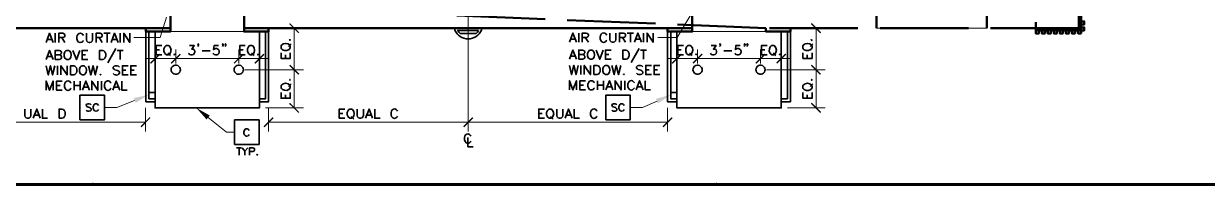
# Model space of a CAD drawing. Header units: inches. Extents: x 5 to 516, y -193 to 129.
# Drawn here: x 380.1 to 444.4, y 28 to 36.8 of the extents above; entities that cross this region are included whole.
import ezdxf

# ---------------------------------------------------------------- set-up
doc = ezdxf.new("R2010")
doc.units = ezdxf.units.IN
doc.header["$MEASUREMENT"] = 0
doc.linetypes.add('PDF_IMPORT', pattern=[1, 0.8, -0.2])
doc.layers.add('PDF9_Geometry', color=7, linetype='Continuous')
doc.layers.add('PDF9_Solid Fills', color=7, linetype='Continuous')

msp = doc.modelspace()

# ---------------------------------------------------------------- hatches: boundary and pattern name
at = {"layer": 'PDF9_Solid Fills', "transparency": 33554559}
for points in [[(388.1295146, 34.6094486), (388.6317347, 35.107224), (388.5784013, 35.1605573), (388.0761813, 34.6627819)], [(391.4939578, 34.6627796), (391.5472911, 34.6094463), (391.99618, 35.1605573)], [(391.9961778, 35.1605595), (391.547289, 34.6094484), (392.0450667, 35.1072262)], [(392.6717417, 34.6094486), (393.1739617, 35.107224), (393.1206284, 35.1605573), (392.6184083, 34.6627819)], [(416.4628464, 34.6094486), (416.9650664, 35.107224), (416.9117331, 35.1605573), (416.4095131, 34.6627819)], [(419.8272896, 34.6627796), (419.8806229, 34.6094463), (420.3295118, 35.1605573)], [(420.3295096, 35.1605595), (419.8806207, 34.6094484), (420.3828429, 35.1072262)], [(421.0050734, 34.6094486), (421.5072935, 35.107224), (421.4539601, 35.1605573), (420.9517401, 34.6627819)], [(394.5072928, 34.5027839), (395.0095193, 34.0050015), (395.0628483, 34.0583395), (394.5606261, 34.5561173)], [(423.3428466, 34.0050015), (423.3961822, 34.0583372), (423.3961801, 34.0583395), (422.8939579, 34.5561173), (422.8406222, 34.5027816), (422.8406244, 34.5027792)], [(394.5606261, 32.4850046), (394.5072928, 32.4316713), (394.5072949, 32.431669), (395.0095171, 31.9338912), (395.0628505, 31.9827801), (395.0628483, 31.9827824)], [(422.8939579, 32.4850046), (422.8406246, 32.4316713), (422.8406267, 32.431669), (423.3428489, 31.9338912), (423.3961822, 31.9827801), (423.3961801, 31.9827824)], [(393.1739617, 31.1516714), (393.6717373, 31.6538912), (393.6184039, 31.7072246), (393.1206284, 31.2050047)], [(403.9517389, 31.2050025), (404.0050722, 31.1516692), (404.0050744, 31.1516714), (404.5072944, 31.6538912), (404.4539589, 31.7072269), (404.4539406, 31.7072043)], [(383.8628457, 28.049449), (383.8006234, 28.049449), (383.8050679, 28.0761156), (383.8228457, 28.0983379), (383.8495123, 28.1116712), (383.876179, 28.1116712), (383.9028457, 28.0983379), (383.9206234, 28.0761156), (383.9250679, 28.049449)], [(383.8628457, 28.049449), (383.8095123, 28.049449), (383.8095123, 28.0627823), (383.8139568, 28.0761156), (383.8317346, 28.0938934), (383.8450679, 28.0983379), (383.8628457, 28.1027823)], [(383.8628457, 28.1027801), (383.8628457, 27.9961135), (485.4628383, 27.9961135), (485.4628383, 28.1027801)], [(417.7295159, 28.049449), (417.6672937, 28.049449), (417.6717381, 28.0761156), (417.6895159, 28.0983379), (417.7161826, 28.1116712), (417.7428492, 28.1116712), (417.7695159, 28.0983379), (417.7872937, 28.0761156), (417.7917381, 28.049449)]]:
    msp.add_hatch(color=256, dxfattribs=at).paths.add_polyline_path(points)

# ---------------------------------------------------------------- linework, layer by layer
at = {"layer": 'PDF9_Geometry', "linetype": 'PDF_IMPORT', "lineweight": 50, "ltscale": 6}
msp.add_lwpolyline([(437.396177, 38.8761131), (437.396177, 36.5427798), (420.3961779, 36.5427798), (392.0228477, 37.7072268), (406.1117356, 37.7072268)], dxfattribs=at)
at = {"layer": 'PDF9_Geometry', "lineweight": 50}
for points in [[(437.5206209, 38.8761136), (437.5206209, 36.418336), (437.3961764, 36.418336), (437.3961764, 38.8761136)], [(437.5206209, 36.9116696), (437.5206209, 36.7427807), (437.6895097, 36.7427807), (437.6895097, 36.9116696)], [(437.396177, 36.5427798), (437.396177, 36.4183354), (435.0628438, 36.4183354), (435.0628438, 36.5427798)], [(435.2317348, 36.2494494), (435.2317348, 36.4183383), (435.0628459, 36.4183383), (435.0628459, 36.2494494)], [(435.5561796, 36.2494494), (435.5561796, 36.4183383), (435.3917352, 36.4183383), (435.3917352, 36.2494494)], [(435.8850686, 36.2494494), (435.8850686, 36.4183383), (435.7161798, 36.4183383), (435.7161798, 36.2494494)], [(436.2139577, 36.2494494), (436.2139577, 36.4183383), (436.0450688, 36.4183383), (436.0450688, 36.2494494)], [(436.5384025, 36.2494494), (436.5384025, 36.4183383), (436.373958, 36.4183383), (436.373958, 36.2494494)], [(436.8672915, 36.2494494), (436.8672915, 36.4183383), (436.6984027, 36.4183383), (436.6984027, 36.2494494)], [(437.1961761, 36.2494494), (437.1961761, 36.4183383), (437.0272872, 36.4183383), (437.0272872, 36.2494494)], [(437.5206209, 36.2494494), (437.5206209, 36.4183383), (437.3561764, 36.4183383), (437.3561764, 36.2494494)], [(437.5206209, 36.5827804), (437.5206209, 36.418336), (437.6895097, 36.418336), (437.6895097, 36.5827804)]]:
    msp.add_lwpolyline(points, close=True, dxfattribs=at)
at = {"layer": 'PDF9_Geometry', "lineweight": 15}
for points in [[(404.2272922, 37.529447), (404.2272922, 31.053892)], [(416.3872941, 37.3916703), (415.5784053, 36.0316703), (414.5339609, 36.0316703)], [(387.8539569, 37.1427825), (387.5028458, 36.0316715), (386.0672903, 36.0316715)], [(392.0628506, 36.3561163), (388.0628509, 36.3561163)], [(393.7295172, 36.5427798), (395.2850727, 36.5427798)], [(394.7828483, 36.5427798), (394.7828483, 34.2805577), (394.7828483, 32.2094468)], [(420.3961824, 36.3561163), (416.3961826, 36.3561163)], [(422.062849, 36.5427798), (423.6184045, 36.5427798)], [(423.1206244, 36.5427798), (423.1206244, 34.2805577), (423.1206244, 32.2094468)], [(432.3961772, 36.5427798), (426.3961776, 36.5427798)], [(387.2272932, 34.7827792), (387.2272932, 35.3827792)], [(392.8939595, 34.6138927), (392.8939595, 35.3827815)], [(415.5650737, 34.7827792), (415.5650737, 35.3827792)], [(421.2317401, 34.6138927), (421.2317401, 35.3827815)], [(386.7295176, 34.8850018), (388.3561841, 34.8850018)], [(388.853959, 34.8850018), (388.3561813, 34.8850018), (391.7695146, 34.8850018)], [(391.7695112, 34.8850018), (391.2717334, 34.8850018)], [(393.3961839, 34.8850018), (391.7695174, 34.8850018)], [(415.0628494, 34.8850018), (416.6895159, 34.8850018)], [(417.1872908, 34.8850018), (416.6895131, 34.8850018), (420.1028464, 34.8850018)], [(420.1028429, 34.8850018), (419.6050652, 34.8850018)], [(421.7295157, 34.8850018), (420.1028492, 34.8850018)], [(386.1206309, 32.6138928), (385.1472976, 32.2316706), (384.4850754, 32.2316706)], [(386.7072918, 32.2094468), (386.7072918, 30.9294467)], [(393.2272928, 32.2094468), (395.2850706, 32.2094468)], [(393.3961839, 32.2094468), (393.3961839, 30.9294467)], [(414.485068, 32.582783), (413.6939569, 32.2316719), (413.0361793, 32.2316719)], [(415.0628494, 32.2094468), (415.0628494, 30.9294467)], [(421.5650734, 32.2094468), (423.6184066, 32.2094468)], [(390.1161819, 31.6850056), (391.107293, 30.8850056), (391.5428485, 30.8850056)], [(351.0406271, 31.431669), (362.9295153, 31.431669), (374.8184035, 31.431669), (386.7072918, 31.431669)], [(393.3961817, 31.431669), (404.2272922, 31.431669), (415.0628471, 31.431669)]]:
    msp.add_lwpolyline(points, dxfattribs=at)
at = {"layer": 'PDF9_Geometry', "lineweight": 50}
for points in [[(349.7295196, 37.2094465), (349.7295196, 36.5427798), (388.0628509, 36.5427798), (388.0628509, 37.2094465), (388.0628509, 37.165002)], [(416.3961826, 37.2094465), (416.3961826, 36.5427798), (392.0628506, 36.5427798), (392.0628506, 37.2094465)], [(426.3961776, 36.5427798), (426.3961776, 37.2094465)], [(432.3961772, 36.5427798), (432.3961772, 37.2094465)], [(435.0628438, 36.5427798), (435.0628438, 36.8761132)], [(388.0628509, 36.5427798), (388.0628509, 36.3561132), (386.7295176, 36.3561132), (386.7295176, 36.5427798)], [(392.0628506, 36.5427798), (392.0628506, 36.3561132), (393.3961839, 36.3561132), (393.3961839, 36.5427798)], [(416.3961826, 36.5427798), (416.3961826, 36.3561132), (415.0628494, 36.3561132), (415.0628494, 36.5427798)], [(420.3961824, 36.5427798), (420.3961824, 36.3561132), (421.7295157, 36.3561132), (421.7295157, 36.5427798)]]:
    msp.add_lwpolyline(points, dxfattribs=at)
at = {"layer": 'PDF9_Geometry', "lineweight": 35}
for points in [[(381.311739, 35.7650021), (381.5028501, 36.2627799), (381.6939612, 35.7650021)], [(381.8095146, 36.2627822), (381.8095146, 35.7650045)], [(382.0006225, 35.7650021), (382.0006225, 36.2627799), (382.2139558, 36.2627799), (382.2895113, 36.2405576), (382.3117336, 36.213891), (382.3339558, 36.1694465), (382.3339558, 36.1205576), (382.3117336, 36.0716688), (382.2895113, 36.0494465), (382.2139558, 36.0272243), (382.0006225, 36.0272243)], [(382.1695135, 36.0272272), (382.3339579, 35.765005)], [(383.0006224, 36.1427826), (382.9784002, 36.0716715), (382.9784002, 35.9561159)], [(383.3339557, 36.1427826), (383.3117335, 36.1916715), (383.2628446, 36.2405604)], [(383.5028468, 36.2627822), (383.5028468, 35.9072267), (383.525069, 35.8361156), (383.5739579, 35.7872267), (383.645069, 35.7650045), (383.6939579, 35.7650045), (383.765069, 35.7872267), (383.8095134, 35.8361156), (383.8361801, 35.9072267), (383.8361801, 36.2627822)], [(384.027297, 35.7650021), (384.027297, 36.2627799), (384.2406303, 36.2627799), (384.3117414, 36.2405576), (384.3339636, 36.213891), (384.3606303, 36.1694465), (384.3606303, 36.1205576), (384.3339636, 36.0716688), (384.3117414, 36.0494465), (384.2406303, 36.0272243), (384.027297, 36.0272243)], [(384.1917392, 36.0272272), (384.3606281, 35.765005)], [(384.4539643, 36.2627822), (384.7872977, 36.2627822)], [(384.6228463, 36.2627822), (384.6228463, 35.7650045)], [(384.83618, 35.7650021), (385.0272911, 36.2627799), (385.2184022, 35.7650021)], [(385.3339556, 36.2627822), (385.3339556, 35.7650045)], [(385.5250725, 35.7650021), (385.5250725, 36.2627799), (385.8584058, 35.7650021), (385.8584058, 36.2627799)], [(393.3961839, 36.5427798), (393.3961839, 32.5427801), (392.8939617, 32.5427801), (392.8939617, 32.2094468), (387.2272954, 32.2094468), (387.2272954, 32.5427801), (386.7295176, 32.5427801), (386.7295176, 36.5427798)], [(387.2272932, 32.7072269), (386.8939599, 32.7072269), (386.8939599, 36.3561154)], [(387.2272932, 32.5427801), (387.2272932, 36.3561132)], [(393.2272928, 36.3561163), (393.2272928, 32.7072277), (392.8939595, 32.7072277)], [(392.8939595, 32.5427801), (392.8939595, 36.3561132)], [(403.7961815, 36.2494471), (403.720626, 36.3294471), (403.6628482, 36.418336), (404.7961815, 36.418336)], [(403.7961761, 36.2494494), (404.6628427, 36.2494494)], [(404.6628481, 36.2494494), (404.7384037, 36.3294494), (404.7961815, 36.4183383)], [(409.7295163, 35.7783394), (409.9206274, 36.2805616), (410.1117385, 35.7783394)], [(410.2317407, 36.2805593), (410.2317407, 35.7783371)], [(410.4228485, 35.7783394), (410.4228485, 36.2805616), (410.6361819, 36.2805616), (410.707293, 36.253895), (410.7295152, 36.2316727), (410.7561819, 36.1827838), (410.7561819, 36.133895), (410.7295152, 36.0894505), (410.707293, 36.0627839), (410.6361819, 36.0405616), (410.4228485, 36.0405616)], [(410.5872908, 36.04056), (410.7561797, 35.7783378)], [(411.9206241, 36.2805593), (411.9206241, 35.9205593), (411.9428463, 35.8494482), (411.9917352, 35.8005593), (412.0628463, 35.7783371), (412.1117352, 35.7783371), (412.1828463, 35.8005593), (412.2317352, 35.8494482), (412.2539574, 35.9205593), (412.2539574, 36.2805593)], [(412.4450652, 35.7783394), (412.4450652, 36.2805616), (412.6583986, 36.2805616), (412.7295097, 36.253895), (412.7561763, 36.2316727), (412.7783985, 36.1827838), (412.7783985, 36.133895), (412.7561763, 36.0894505), (412.7295097, 36.0627839), (412.6583986, 36.0405616), (412.4450652, 36.0405616)], [(412.6095165, 36.04056), (412.7784054, 35.7783378)], [(412.8717326, 36.2805593), (413.2050659, 36.2805593)], [(413.0406236, 36.2805593), (413.0406236, 35.7783371)], [(413.2539573, 35.7783394), (413.4450684, 36.2805616), (413.6361795, 35.7783394)], [(413.7561817, 36.2805593), (413.7561817, 35.7783371)], [(413.9428498, 35.7783394), (413.9428498, 36.2805616), (414.2761831, 35.7783394), (414.2761831, 36.2805616)], [(421.7295157, 36.5427798), (421.7295157, 32.5427801), (421.2317379, 32.5427801), (421.2317379, 32.2094468), (415.5650715, 32.2094468), (415.5650715, 32.5427801), (415.0628494, 32.5427801), (415.0628494, 36.5427798)], [(415.5650737, 32.7072269), (415.2317404, 32.7072269), (415.2317404, 36.3561154)], [(415.5650737, 32.5427801), (415.5650737, 36.3561132)], [(421.5650734, 36.3561163), (421.5650734, 32.7072277), (421.2317401, 32.7072277)], [(421.2317401, 32.5427801), (421.2317401, 36.3561132)], [(381.3828472, 35.9294489), (381.6228472, 35.9294489)], [(383.2628446, 35.787227), (383.3117335, 35.8361159), (383.3339557, 35.8805604)], [(385.0984051, 35.4316688), (384.667294, 34.6672244)], [(384.9072882, 35.9294489), (385.1428438, 35.9294489)], [(387.587291, 35.0983355), (387.2806243, 35.0983355), (387.2806243, 35.6005577), (387.587291, 35.6005577)], [(387.2806243, 35.3605606), (387.4717354, 35.3605606)], [(387.9917394, 35.5738932), (387.9472949, 35.6005598), (387.8495172, 35.6005598), (387.8050727, 35.5738932), (387.7561838, 35.5250043)], [(389.0984049, 35.6005598), (389.3606271, 35.6005598), (389.2184049, 35.4094487), (389.289516, 35.4094487), (389.3339605, 35.3827821), (389.3606271, 35.3605599), (389.3828493, 35.2894488), (389.3828493, 35.2405599), (389.3606271, 35.1694488), (389.3117382, 35.1205599), (389.2406271, 35.0983377), (389.169516, 35.0983377), (389.0984049, 35.1205599), (389.0761827, 35.1472265), (389.049516, 35.191671)], [(389.5961805, 35.6716681), (389.5739583, 35.6450014), (389.551736, 35.6716681), (389.5739583, 35.6938903), (389.5961805, 35.6716681), (389.5961805, 35.6227792), (389.5739583, 35.5738903), (389.551736, 35.5516681)], [(390.6672886, 35.6005598), (390.4317331, 35.6005598), (390.4095109, 35.3827821), (390.4317331, 35.4094487), (390.5028442, 35.431671), (390.5739553, 35.431671), (390.6450664, 35.4094487), (390.6939553, 35.3605599), (390.7161775, 35.2894488), (390.7161775, 35.2405599), (390.6939553, 35.1694488), (390.6450664, 35.1205599), (390.5739553, 35.0983377), (390.5028442, 35.0983377), (390.4317331, 35.1205599), (390.4095109, 35.1472265), (390.3828442, 35.191671)], [(390.9295137, 35.6716681), (390.9072915, 35.6450014), (390.8850693, 35.6716681), (390.9072915, 35.6938903), (390.9295137, 35.6716681), (390.9295137, 35.6227792), (390.9072915, 35.5738903), (390.8850693, 35.5516681)], [(391.076179, 35.6716681), (391.0495123, 35.6450014), (391.0272901, 35.6716681), (391.0495123, 35.6938903), (391.076179, 35.6716681), (391.076179, 35.6227792), (391.0495123, 35.5738903), (391.0272901, 35.5516681)], [(392.129518, 35.0983355), (391.8228514, 35.0983355), (391.8228514, 35.6005577), (392.129518, 35.6005577)], [(391.8228514, 35.3605606), (392.0139625, 35.3605606)], [(392.5339574, 35.5738932), (392.4895129, 35.6005598), (392.3917352, 35.6005598), (392.3472907, 35.5738932), (392.2984018, 35.5250043)], [(394.0939613, 35.6138939), (394.0717391, 35.565005), (394.0717391, 35.4716717), (394.0939613, 35.4227828), (394.1428502, 35.3738939)], [(394.4761806, 35.5427799), (394.6184028, 35.6850021)], [(394.5695168, 35.4716717), (394.5695168, 35.565005), (394.5472946, 35.6138939)], [(409.7295163, 34.8494477), (409.9206274, 35.3516699), (410.1117385, 34.8494477)], [(409.8006245, 35.947226), (410.0406245, 35.947226)], [(410.2317407, 34.8494477), (410.2317407, 35.3516699), (410.445074, 35.3516699), (410.5161851, 35.3250032), (410.5384073, 35.302781), (410.565074, 35.2538921), (410.565074, 35.2094477), (410.5384073, 35.1605588), (410.5161851, 35.1338921), (410.445074, 35.1116699), (410.2317407, 35.1116699)], [(410.9917381, 35.3250054), (410.9428492, 35.3516721), (410.8495159, 35.3516721), (410.800627, 35.3250054), (410.7561826, 35.2805609)], [(411.1828492, 35.3516721), (411.3739603, 34.8494499), (411.5650714, 35.3516721)], [(411.9917312, 34.8494477), (411.6850645, 34.8494477), (411.6850645, 35.3516699), (411.9917312, 35.3516699)], [(411.6850707, 35.8005597), (411.7295151, 35.8494485), (411.7561818, 35.8983374)], [(413.5161824, 35.4450061), (413.0895158, 34.6850061)], [(413.3250655, 35.947226), (413.5650655, 35.947226)], [(413.5872906, 35.3516721), (413.920624, 35.3516721)], [(413.7561817, 35.3516721), (413.7561817, 34.8494499)], [(415.9250672, 35.0983355), (415.6139561, 35.0983355), (415.6139561, 35.6005577), (415.9250672, 35.6005577)], [(415.6139561, 35.3605606), (415.8050672, 35.3605606)], [(416.3295156, 35.5738932), (416.2806267, 35.6005598), (416.1828489, 35.6005598), (416.1384045, 35.5738932), (416.0895156, 35.5250043)], [(417.4317367, 35.6005598), (417.6939589, 35.6005598), (417.5517367, 35.4094487), (417.6228478, 35.4094487), (417.6717367, 35.3827821), (417.6939589, 35.3605599), (417.7161811, 35.2894488), (417.7161811, 35.2405599), (417.6939589, 35.1694488), (417.64507, 35.1205599), (417.5739589, 35.0983377), (417.5028478, 35.0983377), (417.4317367, 35.1205599), (417.4095145, 35.1472265), (417.3828478, 35.191671)], [(417.933961, 35.6716681), (417.9072944, 35.6450014), (417.8850722, 35.6716681), (417.9072944, 35.6938903), (417.933961, 35.6716681), (417.933961, 35.6227792), (417.9072944, 35.5738903), (417.8850722, 35.5516681)], [(419.0050692, 35.6005598), (418.7650692, 35.6005598), (418.742847, 35.3827821), (418.7650692, 35.4094487), (418.8361803, 35.431671), (418.9072914, 35.431671), (418.9784025, 35.4094487), (419.0272914, 35.3605599), (419.0495137, 35.2894488), (419.0495137, 35.2405599), (419.0272914, 35.1694488), (418.9784025, 35.1205599), (418.9072914, 35.0983377), (418.8361803, 35.0983377), (418.7650692, 35.1205599), (418.742847, 35.1472265), (418.7161803, 35.191671)], [(419.2672943, 35.6716681), (419.2406276, 35.6450014), (419.2184054, 35.6716681), (419.2406276, 35.6938903), (419.2672943, 35.6716681), (419.2672943, 35.6227792), (419.2406276, 35.5738903), (419.2184054, 35.5516681)], [(419.4095107, 35.6716681), (419.3828441, 35.6450014), (419.3606219, 35.6716681), (419.3828441, 35.6938903), (419.4095107, 35.6716681), (419.4095107, 35.6227792), (419.3828441, 35.5738903), (419.3606219, 35.5516681)], [(420.4628498, 35.0983355), (420.1561831, 35.0983355), (420.1561831, 35.6005577), (420.4628498, 35.6005577)], [(420.1561831, 35.3605606), (420.3472942, 35.3605606)], [(420.8717336, 35.5738932), (420.8228447, 35.6005598), (420.7250669, 35.6005598), (420.6806225, 35.5738932), (420.6317336, 35.5250043)], [(422.4272931, 35.6138939), (422.4050708, 35.565005), (422.4050708, 35.4716717), (422.4272931, 35.4227828), (422.4761819, 35.3738939)], [(422.8095124, 35.5427799), (422.9517346, 35.6850021)], [(422.9028486, 35.4716717), (422.9028486, 35.565005), (422.8806264, 35.6138939)], [(381.311739, 34.8361149), (381.5028501, 35.3338927), (381.6939612, 34.8361149)], [(381.3828472, 35.0005617), (381.6228472, 35.0005617)], [(381.8095146, 34.8361149), (381.8095146, 35.3338927), (382.0272924, 35.3338927), (382.0984035, 35.3116704), (382.1206257, 35.2894482), (382.1428479, 35.2405593), (382.1428479, 35.1916704), (382.1206257, 35.1427816), (382.0984035, 35.1205593), (382.0272924, 35.0983371), (381.8095146, 35.0983371)], [(382.0272971, 35.0983355), (382.0984082, 35.0716688), (382.1206304, 35.0494466), (382.1428526, 35.0005577), (382.1428526, 34.9294466), (382.1206304, 34.8805577), (382.0984082, 34.8583355), (382.0272971, 34.8361133), (381.8095193, 34.8361133)], [(382.5739608, 35.3116728), (382.5250719, 35.333895), (382.4317386, 35.333895), (382.3828497, 35.3116728), (382.3339608, 35.2627839)], [(382.4317386, 34.8361173), (382.5250719, 34.8361173), (382.5739608, 34.8583395)], [(382.7650719, 35.333895), (382.956183, 34.8361173), (383.1428497, 35.333895)], [(383.5739586, 34.8361149), (383.2628475, 34.8361149), (383.2628475, 35.3338927), (383.5739586, 35.3338927)], [(383.2628475, 35.0983355), (383.4539586, 35.0983355)], [(385.1695133, 35.333895), (385.5028467, 35.333895)], [(385.3339556, 35.333895), (385.3339556, 34.8361173)], [(387.8495172, 35.0983377), (387.9472949, 35.0983377), (387.9917394, 35.1205599)], [(387.9206254, 35.1916695), (388.067292, 35.0494473)], [(389.7872974, 35.3116692), (390.2184085, 35.3116692)], [(392.3917352, 35.0983377), (392.4895129, 35.0983377), (392.5339574, 35.1205599)], [(392.4628434, 35.1916695), (392.6050656, 35.0494473)], [(394.5695146, 35.2094502), (394.5695146, 34.8983391), (394.0717369, 34.8983391), (394.0717369, 35.2094502)], [(394.3072895, 34.8983391), (394.3072895, 35.0894502)], [(409.8006245, 35.0183387), (410.0406245, 35.0183387)], [(410.4450653, 35.1116728), (410.5161764, 35.0894506), (410.5383987, 35.0627839), (410.5650653, 35.0183395), (410.5650653, 34.9472284), (410.5383987, 34.8983395), (410.5161764, 34.8761173), (410.4450653, 34.8494506), (410.231732, 34.8494506)], [(410.8495159, 34.8494499), (410.9428492, 34.8494499), (410.9917381, 34.8761165)], [(411.6850645, 35.1116728), (411.8717312, 35.1116728)], [(416.1828489, 35.0983377), (416.2806267, 35.0983377), (416.3295156, 35.1205599)], [(416.2583969, 35.1916695), (416.4006191, 35.0494473)], [(418.1206292, 35.3116692), (418.5517402, 35.3116692)], [(420.7250669, 35.0983377), (420.8228447, 35.0983377), (420.8717336, 35.1205599)], [(420.7961752, 35.1916695), (420.9428418, 35.0494473)], [(422.9028464, 35.2094502), (422.9028464, 34.8983391), (422.4050687, 34.8983391), (422.4050687, 35.2094502)], [(422.6406213, 34.8983391), (422.6406213, 35.0894502)], [(381.311739, 34.5027816), (381.431739, 34.0005594), (381.5472946, 34.5027816), (381.6672946, 34.0005594), (381.7872946, 34.5027816)], [(381.9295142, 34.5027816), (381.9295142, 34.0005594)], [(382.1206311, 34.0005617), (382.1206311, 34.5027839), (382.4539644, 34.0005617), (382.4539644, 34.5027839)], [(383.4050697, 34.4761149), (383.3606253, 34.5027816), (383.2628475, 34.5027816), (383.2139586, 34.4761149), (383.1695142, 34.4316705)], [(383.6228464, 34.5027816), (383.7384019, 34.0005594), (383.8584019, 34.5027816), (383.9784019, 34.0005594), (384.0984019, 34.5027816)], [(385.289513, 34.4316689), (385.2406241, 34.4761133), (385.169513, 34.50278), (385.0717352, 34.50278), (385.0006241, 34.4761133), (384.9561797, 34.4316689), (384.9561797, 34.38278), (384.9784019, 34.3338911), (385.0006241, 34.3116689), (385.049513, 34.2850022), (385.1917352, 34.2405578)], [(385.0717352, 34.0005578), (385.0006241, 34.0272244), (384.9561797, 34.0716689)], [(385.7650754, 34.0005617), (385.4539643, 34.0005617), (385.4539643, 34.5027839), (385.7650754, 34.5027839)], [(385.4539643, 34.2627823), (385.6450754, 34.2627823)], [(386.2183993, 34.0005617), (385.9072882, 34.0005617), (385.9072882, 34.5027839), (386.2183993, 34.5027839)], [(385.9072882, 34.2627823), (386.0983993, 34.2627823)], [(388.1117358, 34.347226), (388.1028469, 34.2805594), (388.1117358, 34.2183372)], [(388.5695135, 34.1561149), (388.5961802, 34.2183372), (388.6050691, 34.2805594), (388.5961802, 34.347226), (388.5695135, 34.4050038)], [(391.5295144, 34.347226), (391.5206256, 34.2805594), (391.5295144, 34.2183372)], [(391.9872922, 34.1561149), (392.0139589, 34.2183372), (392.0228477, 34.2805594), (392.0139589, 34.347226), (391.9872922, 34.4050038)], [(409.7295163, 34.5161144), (409.8495163, 34.0183366), (409.9695163, 34.5161144), (410.0895163, 34.0183366), (410.2050719, 34.5161144)], [(410.3517313, 34.5161144), (410.3517313, 34.0183366)], [(410.5383994, 34.0183388), (410.5383994, 34.5161165), (410.8717327, 34.0183388), (410.8717327, 34.5161165)], [(411.8272868, 34.4938922), (411.7783979, 34.5161144), (411.6850645, 34.5161144), (411.6361757, 34.4938922), (411.5872868, 34.4450033)], [(412.0406237, 34.5161144), (412.1606237, 34.0183366), (412.2761792, 34.5161144), (412.3961792, 34.0183366), (412.5161792, 34.5161144)], [(413.7072903, 34.4450062), (413.6584014, 34.493895), (413.5872903, 34.5161173), (413.493957, 34.5161173), (413.4228458, 34.493895), (413.373957, 34.4450062), (413.373957, 34.3961173), (413.3961792, 34.3516728), (413.4228458, 34.3250062), (413.4672903, 34.3027839), (413.6095125, 34.2538951), (413.6584014, 34.2316728), (413.6850681, 34.2094506), (413.7072903, 34.1605617), (413.7072903, 34.0894506), (413.6584014, 34.0405617), (413.5872903, 34.0183395), (413.493957, 34.0183395), (413.4228458, 34.0405617), (413.373957, 34.0894506)], [(414.1828436, 34.0183388), (413.8717325, 34.0183388), (413.8717325, 34.5161165), (414.1828436, 34.5161165)], [(413.8717325, 34.2805594), (414.0628436, 34.2805594)], [(414.6361766, 34.0183388), (414.3250655, 34.0183388), (414.3250655, 34.5161165), (414.6361766, 34.5161165)], [(414.3250655, 34.2805594), (414.5161766, 34.2805594)], [(416.4450675, 34.347226), (416.4361787, 34.2805594), (416.4450675, 34.2183372)], [(416.9028453, 34.1561149), (416.929512, 34.2183372), (416.9384008, 34.2805594), (416.929512, 34.347226), (416.9028453, 34.4050038)], [(419.8628462, 34.347226), (419.8539573, 34.2805594), (419.8628462, 34.2183372)], [(420.320624, 34.1561149), (420.3472906, 34.2183372), (420.3561795, 34.2805594), (420.3472906, 34.347226), (420.320624, 34.4050038)], [(381.311739, 33.1694483), (381.311739, 33.6672261), (381.5028501, 33.1694483), (381.6939612, 33.6672261), (381.6939612, 33.1694483)], [(382.1917339, 33.1694483), (381.8806228, 33.1694483), (381.8806228, 33.6672261), (382.1917339, 33.6672261)], [(381.8806228, 33.4316689), (382.0717339, 33.4316689)], [(382.3339558, 33.5472288), (382.3117336, 33.4761177), (382.3117336, 33.3605621)], [(382.6672891, 33.5472288), (382.6450669, 33.5961177), (382.596178, 33.6450066)], [(382.8361801, 33.6672284), (382.8361801, 33.1694507)], [(382.8361801, 33.4316689), (383.1695135, 33.4316689)], [(383.1695135, 33.6672284), (383.1695135, 33.1694507)], [(383.2628475, 34.0005594), (383.3606253, 34.0005594), (383.4050697, 34.0272261)], [(383.2895131, 33.1694483), (383.4761797, 33.6672261), (383.6672908, 33.1694483)], [(383.7872977, 33.1694483), (383.7872977, 33.6672261), (384.120631, 33.1694483), (384.120631, 33.6672261)], [(384.3117389, 33.6672284), (384.3117389, 33.1694507)], [(384.9295141, 33.1694483), (385.1206252, 33.6672261), (385.3117363, 33.1694483)], [(385.4317384, 33.6672284), (385.4317384, 33.1694507), (385.7161829, 33.1694507)], [(394.0939613, 33.445003), (394.0717391, 33.4005585), (394.0717391, 33.3027807), (394.0939613, 33.2583363), (394.1428502, 33.2094474)], [(394.4761806, 33.3738935), (394.6184028, 33.5205601)], [(394.5695168, 33.3027807), (394.5695168, 33.4005585), (394.5472946, 33.445003)], [(409.7295163, 33.1827811), (409.7295163, 33.6850033), (409.9206274, 33.1827811), (410.1117385, 33.6850033), (410.1117385, 33.1827811)], [(410.6095156, 33.1827811), (410.3028489, 33.1827811), (410.3028489, 33.6850033), (410.6095156, 33.6850033)], [(410.3028489, 33.4450062), (410.49396, 33.4450062)], [(411.0895152, 33.5650058), (411.0628485, 33.6138947), (411.0184041, 33.6583392), (410.9695152, 33.6850058), (410.8717374, 33.6850058), (410.827293, 33.6583392), (410.7784041, 33.6138947), (410.7561819, 33.5650058), (410.7295152, 33.4938947), (410.7295152, 33.3738947), (410.7561819, 33.3027836), (410.7784041, 33.2538948), (410.827293, 33.2094503), (410.8717374, 33.1827836), (410.9695152, 33.1827836), (411.0184041, 33.2094503), (411.0628485, 33.2538948), (411.0895152, 33.3027836)], [(411.2539574, 33.6850055), (411.2539574, 33.1827833)], [(411.2539574, 33.4450062), (411.5872908, 33.4450062)], [(411.5872908, 33.6850055), (411.5872908, 33.1827833)], [(411.6850645, 34.0183366), (411.7783979, 34.0183366), (411.8272868, 34.0405588)], [(411.7072904, 33.1827811), (411.8984015, 33.6850033), (412.0895126, 33.1827811)], [(412.205066, 33.1827811), (412.205066, 33.6850033), (412.5383993, 33.1827811), (412.5383993, 33.6850033)], [(412.7295162, 33.6850055), (412.7295162, 33.1827833)], [(413.3517311, 33.1827811), (413.5383978, 33.6850033), (413.7295089, 33.1827811)], [(413.8495157, 33.6850055), (413.8495157, 33.1827833), (414.1339602, 33.1827833)], [(422.4272931, 33.445003), (422.4050708, 33.4005585), (422.4050708, 33.3027807), (422.4272931, 33.2583363), (422.4761819, 33.2094474)], [(422.8095124, 33.3738935), (422.9517346, 33.5205601)], [(422.9028486, 33.3027807), (422.9028486, 33.4005585), (422.8806264, 33.445003)], [(382.596178, 33.1916733), (382.6450669, 33.2405621), (382.6672891, 33.2850066)], [(383.3606303, 33.3338951), (383.5961859, 33.3338951)], [(384.7650689, 33.1916733), (384.8095134, 33.2405621), (384.83618, 33.2850066)], [(385.0006223, 33.3338951), (385.2406223, 33.3338951)], [(386.8939599, 33.0405602), (387.2272932, 33.0405602)], [(394.5695146, 33.0405591), (394.5695146, 32.7338924), (394.0717369, 32.7338924), (394.0717369, 33.0405591)], [(394.3072895, 32.7338924), (394.3072895, 32.9250035)], [(411.7783986, 33.3516722), (412.0183986, 33.3516722)], [(413.4228484, 33.3516722), (413.6584039, 33.3516722)], [(415.2317404, 33.0405602), (415.5650737, 33.0405602)], [(422.9028464, 33.0405591), (422.9028464, 32.7338924), (422.4050687, 32.7338924), (422.4050687, 33.0405591)], [(422.6406213, 32.7338924), (422.6406213, 32.9250035)], [(380.1561853, 32.1427828), (380.1561853, 31.7872273), (380.1784076, 31.7161162), (380.2272965, 31.6672273), (380.2984076, 31.6450051), (380.3472964, 31.6450051), (380.4184076, 31.6672273), (380.4672964, 31.7161162), (380.4895187, 31.7872273), (380.4895187, 32.1427828)], [(380.6095183, 31.6450027), (380.8006294, 32.1427805), (380.9917405, 31.6450027)], [(381.1072939, 32.1427828), (381.1072939, 31.6450051), (381.3961827, 31.6450051)], [(383.5250679, 32.2761158), (383.5606235, 32.258338), (383.676179, 32.2227824), (383.716179, 32.2005602), (383.7339568, 32.1827824), (383.7517346, 32.1427824), (383.7517346, 32.0894491), (383.716179, 32.0494491), (383.6584012, 32.0316713), (383.5828457, 32.0316713), (383.5250679, 32.0494491), (383.4850679, 32.0894491)], [(383.7517346, 32.3738935), (383.716179, 32.4094491), (383.6584012, 32.4316713)], [(397.5384037, 31.6450027), (397.2272926, 31.6450027), (397.2272926, 32.1427805), (397.5384037, 32.1427805)], [(397.9428474, 32.1205606), (397.8939585, 32.1427828), (397.8006252, 32.1427828), (397.7517363, 32.1205606), (397.7072919, 32.0716717)], [(398.2050667, 32.1427828), (398.2050667, 31.7872273), (398.227289, 31.7161162), (398.2761778, 31.6672273), (398.3472889, 31.6450051), (398.3961778, 31.6450051), (398.4672889, 31.6672273), (398.5161778, 31.7161162), (398.5384001, 31.7872273), (398.5384001, 32.1427828)], [(398.6583997, 31.6450027), (398.8495108, 32.1427805), (399.0406219, 31.6450027)], [(399.1561843, 32.1427828), (399.1561843, 31.6450051), (399.4450732, 31.6450051)], [(408.3739609, 31.6450027), (408.0628498, 31.6450027), (408.0628498, 32.1427805), (408.3739609, 32.1427805)], [(408.7784046, 32.1205606), (408.7295157, 32.1427828), (408.6361823, 32.1427828), (408.5872935, 32.1205606), (408.5384046, 32.0716717)], [(409.0406239, 32.1427828), (409.0406239, 31.7872273), (409.0628461, 31.7161162), (409.111735, 31.6672273), (409.1828461, 31.6450051), (409.2272905, 31.6450051), (409.3028461, 31.6672273), (409.3472905, 31.7161162), (409.3739572, 31.7872273), (409.3739572, 32.1427828)], [(409.4895171, 31.6450027), (409.6806282, 32.1427805), (409.8717393, 31.6450027)], [(409.9917324, 32.1427828), (409.9917324, 31.6450051), (410.2761768, 31.6450051)], [(412.0717377, 32.2761158), (412.1117377, 32.258338), (412.2228488, 32.2227824), (412.2628488, 32.2005602), (412.2806266, 32.1827824), (412.3028488, 32.1427824), (412.3028488, 32.0894491), (412.2628488, 32.0494491), (412.205071, 32.0316713), (412.1295155, 32.0316713), (412.0717377, 32.0494491), (412.0361821, 32.0894491)], [(412.3028488, 32.3738935), (412.2628488, 32.4094491), (412.205071, 32.4316713)], [(380.6806265, 31.8094495), (380.9161821, 31.8094495)], [(384.0939586, 32.0494507), (384.1339586, 32.0894507), (384.1517363, 32.1250063)], [(397.2272926, 31.9072278), (397.4184037, 31.9072278)], [(397.8006252, 31.6450051), (397.8939585, 31.6450051), (397.9428474, 31.6672273)], [(397.8717334, 31.7383368), (398.0139556, 31.5961145)], [(398.7295169, 31.8094495), (398.9695169, 31.8094495)], [(400.0628502, 32.0272274), (400.040628, 31.9516719), (400.040628, 31.8361163)], [(400.3961835, 32.0272274), (400.3739613, 32.0716719), (400.3250724, 32.1205608)], [(400.3250724, 31.6672275), (400.3739613, 31.7161163), (400.3961835, 31.7650052)], [(408.0628498, 31.9072278), (408.2539609, 31.9072278)], [(408.6361823, 31.6450051), (408.7295157, 31.6450051), (408.7784046, 31.6672273)], [(408.7072905, 31.7383368), (408.8495128, 31.5961145)], [(409.5606253, 31.8094495), (409.8006253, 31.8094495)], [(410.8939585, 32.0272274), (410.8717363, 31.9516719), (410.8717363, 31.8361163)], [(411.2272919, 32.0272274), (411.2050696, 32.0716719), (411.1561808, 32.1205608)], [(411.1561808, 31.6672275), (411.2050696, 31.7161163), (411.2272919, 31.7650052)], [(412.6450638, 32.0494507), (412.6806193, 32.0894507), (412.7028415, 32.1250063)], [(392.0761861, 30.9783361), (392.0539639, 30.9205583), (392.0539639, 30.8227805)], [(392.3428528, 30.9783361), (392.3206306, 31.0138916), (392.285075, 31.0538916)], [(392.285075, 30.6894472), (392.3206306, 30.7294472), (392.3428528, 30.7694472)], [(404.0495127, 30.6672286), (404.0272904, 30.5961175), (404.0272904, 30.4761175)], [(404.2184037, 30.5961159), (404.2184037, 30.0983381), (404.5028481, 30.0983381)], [(404.382846, 30.6672286), (404.3606238, 30.7161175), (404.3117349, 30.7650064)], [(404.3117349, 30.3116731), (404.3606238, 30.3605619), (404.382846, 30.4050064)], [(391.6539603, 30.0450046), (391.920627, 30.0450046)], [(391.7872973, 30.0450046), (391.7872973, 29.6450046)], [(391.9606281, 30.0450046), (392.1117392, 29.8538935), (392.1117392, 29.6450046)], [(392.262847, 30.0450046), (392.1117359, 29.8538935)], [(392.3606298, 29.6450028), (392.3606298, 30.0450028), (392.5295187, 30.0450028), (392.5872965, 30.027225), (392.6095187, 30.0094472), (392.6272965, 29.9694472), (392.6272965, 29.9116695), (392.6095187, 29.8761139), (392.5872965, 29.8538917), (392.5295187, 29.8361139), (392.3606298, 29.8361139)]]:
    msp.add_lwpolyline(points, dxfattribs=at)
msp.add_lwpolyline([(404.9472933, 36.4405576), (404.9784044, 36.5427798), (403.4806268, 36.5427798), (403.5117379, 36.4405576, 0.6719814588)], format="xyb", close=True, dxfattribs=at)
at = {"layer": 'PDF9_Geometry', "lineweight": 15}
for points in [[(388.3561813, 35.3827815), (388.3561813, 34.6138927)], [(391.7695112, 35.3827815), (391.7695112, 34.6138927)], [(416.6895131, 35.3827815), (416.6895131, 34.6138927)], [(420.1028429, 35.3827815), (420.1028429, 34.6138927)], [(395.2850665, 34.2805594), (392.1028445, 34.2805594)], [(423.6183982, 34.2805594), (420.4361763, 34.2805594)], [(404.2272922, 30.9294461), (404.2272922, 31.5605572)]]:
    msp.add_lwpolyline(points, close=True, dxfattribs=at)
at = {"layer": 'PDF9_Geometry', "lineweight": 35}
for points in [[(394.5206232, 35.8983391), (394.5472899, 35.8761168), (394.5695121, 35.8983391), (394.5472899, 35.9250057)], [(412.6361821, 34.8494477), (412.6361821, 35.3516699), (412.8006266, 35.3516699), (412.8717377, 35.3250032), (412.9206265, 35.2805588), (412.9428488, 35.2316699), (412.9695154, 35.1605588), (412.9695154, 35.0405588), (412.9428488, 34.9694477), (412.9206265, 34.9205588), (412.8717377, 34.8761144), (412.8006266, 34.8494477)], [(422.8584038, 35.8983391), (422.880626, 35.8761168), (422.9028482, 35.8983391), (422.880626, 35.9250057)], [(384.2184048, 34.8361149), (384.2184048, 35.3338927), (384.3828493, 35.3338927), (384.4539604, 35.3116704), (384.5028492, 35.2627815), (384.5250715, 35.2138927), (384.5517381, 35.1427816), (384.5517381, 35.027226), (384.5250715, 34.9516705), (384.5028492, 34.907226), (384.4539604, 34.8583371), (384.3828493, 34.8361149)], [(388.2806243, 35.1472269), (388.2539576, 35.1205602), (388.2806243, 35.098338), (388.3028465, 35.1205602)], [(392.8228513, 35.1472269), (392.7961847, 35.1205602), (392.8228513, 35.098338), (392.8450735, 35.1205602)], [(416.6139561, 35.1472269), (416.5917338, 35.1205602), (416.6139561, 35.098338), (416.6361783, 35.1205602)], [(421.1561831, 35.1472269), (421.1295164, 35.1205602), (421.1561831, 35.098338), (421.1784053, 35.1205602)], [(382.6450723, 34.0005617), (382.6450723, 34.5027839), (382.8095167, 34.5027839), (382.8806278, 34.4761173), (382.9295167, 34.4316728), (382.9561834, 34.3827839), (382.9784056, 34.3116728), (382.9784056, 34.1916728), (382.9561834, 34.1205617), (382.9295167, 34.0716729), (382.8806278, 34.0272284), (382.8095167, 34.0005617)], [(411.0628496, 34.0183388), (411.0628496, 34.5161165), (411.2317385, 34.5161165), (411.3028496, 34.4938943), (411.3517385, 34.4450054), (411.3739607, 34.3961166), (411.3961829, 34.3250054), (411.3961829, 34.2094499), (411.3739607, 34.1338943), (411.3517385, 34.0894499), (411.3028496, 34.040561), (411.2317385, 34.0183388)], [(384.2628474, 34.0494486), (384.2406252, 34.0272264), (384.2628474, 34.0005598), (384.2895141, 34.0272264)], [(394.5206232, 33.7338924), (394.5472899, 33.7072257), (394.5695121, 33.7338924), (394.5472899, 33.7561146)], [(412.6850645, 34.0627814), (412.6583978, 34.0405592), (412.6850645, 34.018337), (412.7072867, 34.0405592)], [(422.8584038, 33.7338924), (422.880626, 33.7072257), (422.9028482, 33.7338924), (422.880626, 33.7561146)], [(383.1517364, 31.565006), (383.1517364, 32.8983392), (384.4850697, 32.8983392), (384.4850697, 31.565006)], [(411.7028416, 31.565006), (411.7028416, 32.8983392), (413.0361749, 32.8983392), (413.0361749, 31.565006)], [(382.0139598, 31.6450027), (382.0139598, 32.1427805), (382.1784042, 32.1427805), (382.2495153, 32.1205582), (382.2984042, 32.0716693), (382.3250709, 32.0272249), (382.3472931, 31.9516693), (382.3472931, 31.8361138), (382.3250709, 31.7650027), (382.2984042, 31.7161138), (382.2495153, 31.6672249), (382.1784042, 31.6450027)], [(391.5428492, 30.2183354), (391.5428492, 31.5516686), (392.8761825, 31.5516686), (392.8761825, 30.2183354)], [(392.7783996, 29.6850057), (392.7606219, 29.6672279), (392.7783996, 29.6450057), (392.7961774, 29.6672279)]]:
    msp.add_lwpolyline(points, close=True, dxfattribs=at)
msp.add_lwpolyline([(384.83618, 33.5472288), (384.8095134, 33.5961177), (384.7650689, 33.6450066, 0.5083629243), (384.5028467, 33.5472288), (384.47618, 33.4761177), (384.47618, 33.3605621)], format="xyb", dxfattribs=at)
at = {"layer": 'PDF9_Geometry', "lineweight": 60}
msp.add_lwpolyline([(316.1295142, 28.049449), (485.4628383, 28.049449)], dxfattribs=at)
at = {"layer": 'PDF9_Geometry', "lineweight": 0}
for points in [[(383.800626, 28.049449), (383.8050704, 28.0761156), (383.8228482, 28.0983379), (383.8495149, 28.1116712), (383.8761815, 28.1116712), (383.9028482, 28.0983379), (383.920626, 28.0761156), (383.9250704, 28.049449)], [(383.8095145, 28.049449), (383.8095145, 28.0627823), (383.8139589, 28.0761156), (383.8317367, 28.0938934), (383.8450701, 28.0983379), (383.8628478, 28.1027823)], [(417.6672872, 28.049449), (417.6717316, 28.0761156), (417.6895094, 28.0983379), (417.716176, 28.1116712), (417.7428427, 28.1116712), (417.7695094, 28.0983379), (417.7872872, 28.0761156), (417.7917316, 28.049449)]]:
    msp.add_lwpolyline(points, dxfattribs=at)
msp.add_lwpolyline([(383.8628457, 28.1027801), (383.8628457, 27.9961135), (485.4628383, 27.9961135), (485.4628383, 28.1027801)], close=True, dxfattribs=at)
at = {"layer": 'PDF9_Geometry', "lineweight": 35}
for centre, major_axis, ratio, start_param, end_param in [((411.5862861, 36.0323012), (0.001227, 0.2561787), 0.7649378726, 5.2403960514, 8.1055152633), ((413.0869986, 33.4341801), (-0.0005689, 0.2582478), 0.7503995058, 5.2419556708, 10.4601358287), ((384.0196616, 32.2238182), (-0.0054257, 0.213069), 0.7307579191, 5.2366004661, 8.0291437305), ((412.5679566, 32.226318), (-0.0037889, 0.2111993), 0.7467931977, 5.2334662885, 8.0482107611)]:
    msp.add_ellipse(centre, major_axis=major_axis, ratio=ratio, start_param=start_param, end_param=end_param, dxfattribs=at)
for points in [[(383.2628446, 36.2405604), (383.1526224, 36.3059678), (383.046178, 36.257227), (383.0006224, 36.1427826)], [(382.9784002, 35.9561159), (383.0019557, 35.8153752), (383.1163261, 35.7016715), (383.2628446, 35.787227)], [(387.7561838, 35.5250043), (387.6642579, 35.3933747), (387.6904801, 35.1640414), (387.8495172, 35.0983377)], [(387.9917394, 35.1205599), (388.126332, 35.219671), (388.1318875, 35.4734487), (387.9917394, 35.5738932)], [(392.2984018, 35.5250043), (392.2026241, 35.4038932), (392.2354389, 35.1520414), (392.3917352, 35.0983377)], [(392.5339574, 35.1205599), (392.6674389, 35.2294488), (392.6733648, 35.4634487), (392.5339574, 35.5738932)], [(394.5472946, 35.6138939), (394.453665, 35.7426346), (394.1869983, 35.7453013), (394.0939613, 35.6138939)], [(394.1428502, 35.3738939), (394.2661094, 35.2895235), (394.5265538, 35.3133013), (394.5695168, 35.4716717)], [(411.3961818, 35.9694485), (411.4318855, 35.825893), (411.5298114, 35.7150782), (411.6850707, 35.8005597)], [(416.0895156, 35.5250043), (415.9975897, 35.3933747), (416.0238119, 35.1640414), (416.1828489, 35.0983377)], [(416.3295156, 35.1205599), (416.4587749, 35.232708), (416.463886, 35.4610043), (416.3295156, 35.5738932)], [(420.6317336, 35.5250043), (420.5398077, 35.3933747), (420.5660299, 35.1640414), (420.7250669, 35.0983377)], [(420.8717336, 35.1205599), (421.0009929, 35.232708), (421.006104, 35.4610043), (420.8717336, 35.5738932)], [(422.8806264, 35.6138939), (422.7875893, 35.7453013), (422.5209227, 35.7426346), (422.4272931, 35.6138939)], [(422.4761819, 35.3738939), (422.6041819, 35.2943384), (422.8500338, 35.3047828), (422.9028486, 35.4716717)], [(382.3339608, 35.2627839), (382.2544053, 35.1347839), (382.2647757, 34.8889321), (382.4317386, 34.8361173)], [(382.5739608, 34.8583395), (382.7053682, 34.9513765), (382.7026275, 35.2180432), (382.5739608, 35.3116728)], [(410.7561826, 35.2805609), (410.6631455, 35.150561), (410.6889974, 34.9103387), (410.8495159, 34.8494499)], [(410.9917381, 34.8761165), (411.1281826, 34.9763387), (411.1281826, 35.2247832), (410.9917381, 35.3250054)], [(383.1695142, 34.4316705), (383.0764771, 34.3016705), (383.102329, 34.0614483), (383.2628475, 34.0005594)], [(383.4050697, 34.0272261), (383.5415142, 34.1274483), (383.5415142, 34.3758927), (383.4050697, 34.4761149)], [(385.1917352, 34.2405578), (385.3990685, 34.135817), (385.2709204, 33.9656689), (385.0717352, 34.0005578)], [(388.5695135, 34.4050038), (388.4663283, 34.591152), (388.1778098, 34.5665594), (388.1117358, 34.347226)], [(388.1117358, 34.2183372), (388.1712172, 33.9957446), (388.466032, 33.968189), (388.5695135, 34.1561149)], [(391.9872922, 34.4050038), (391.8835885, 34.5888557), (391.5918848, 34.5683371), (391.5295144, 34.347226)], [(391.5295144, 34.2183372), (391.5855144, 33.9938187), (391.8832922, 33.9705594), (391.9872922, 34.1561149)], [(411.5872868, 34.4450033), (411.4988423, 34.3118181), (411.5178794, 34.0775959), (411.6850645, 34.0183366)], [(411.8272868, 34.0405588), (411.9602497, 34.1514477), (411.9567682, 34.3829292), (411.8272868, 34.4938922)], [(416.9028453, 34.4050038), (416.7946231, 34.5974482), (416.5078083, 34.5581149), (416.4450675, 34.347226)], [(416.4450675, 34.2183372), (416.5004009, 34.0044112), (416.795586, 33.962189), (416.9028453, 34.1561149)], [(420.320624, 34.4050038), (420.2173647, 34.5913001), (419.9288462, 34.5664853), (419.8628462, 34.347226)], [(419.8628462, 34.2183372), (419.9222536, 33.9958187), (420.2170684, 33.9680409), (420.320624, 34.1561149)], [(382.596178, 33.6450066), (382.4859558, 33.710414), (382.3795113, 33.6615992), (382.3339558, 33.5472288)], [(394.5472946, 33.445003), (394.4478131, 33.5805585), (394.192702, 33.5833733), (394.0939613, 33.445003)], [(422.8806264, 33.445003), (422.7818856, 33.5833733), (422.5267745, 33.5805585), (422.4272931, 33.445003)], [(382.3117336, 33.3605621), (382.3352891, 33.2198214), (382.4496595, 33.1061177), (382.596178, 33.1916733)], [(384.47618, 33.3605621), (384.5069949, 33.2160436), (384.6160319, 33.1081177), (384.7650689, 33.1916733)], [(394.1428502, 33.2094474), (394.2748502, 33.1187067), (394.5038131, 33.1431511), (394.5695168, 33.3027807)], [(422.4761819, 33.2094474), (422.6195153, 33.1164104), (422.8416634, 33.1475956), (422.9028486, 33.3027807)], [(383.6584012, 32.4316713), (383.5581049, 32.4458935), (383.4072161, 32.3905602), (383.5250679, 32.2761158)], [(383.8672919, 32.1827841), (383.886403, 32.0749322), (383.9818845, 31.9787841), (384.0939586, 32.0494507)], [(400.3250724, 32.1205608), (400.2252946, 32.1844126), (400.100702, 32.1369311), (400.0628502, 32.0272274)], [(411.1561808, 32.1205608), (411.0498845, 32.1911533), (410.9421808, 32.1301904), (410.8939585, 32.0272274)], [(412.205071, 32.4316713), (412.1011451, 32.4481158), (411.9654414, 32.3889306), (412.0717377, 32.2761158)], [(412.4139527, 32.1827841), (412.4449897, 32.0694507), (412.5179527, 31.9814507), (412.6450638, 32.0494507)], [(397.7072919, 32.0716717), (397.611366, 31.9540421), (397.6475882, 31.6887828), (397.8006252, 31.6450051)], [(397.9428474, 31.6672273), (398.0772178, 31.7758199), (398.0802548, 32.0126347), (397.9428474, 32.1205606)], [(400.040628, 31.8361163), (400.0658132, 31.6873756), (400.1784798, 31.5853756), (400.3250724, 31.6672275)], [(408.5384046, 32.0716717), (408.4475157, 31.9401161), (408.4717379, 31.7043384), (408.6361823, 31.6450051)], [(408.7784046, 31.6672273), (408.907886, 31.7781902), (408.9113675, 32.0096717), (408.7784046, 32.1205606)], [(410.8717363, 31.8361163), (410.8944771, 31.6993756), (411.0169215, 31.5781904), (411.1561808, 31.6672275)], [(392.285075, 31.0538916), (392.2011491, 31.1035212), (392.109001, 31.0717435), (392.0761861, 30.9783361)], [(392.0539639, 30.8227805), (392.0904824, 30.7090028), (392.1503343, 30.622262), (392.285075, 30.6894472)], [(404.0272904, 30.4761175), (404.051809, 30.3392286), (404.1715867, 30.2239694), (404.3117349, 30.3116731)], [(404.3117349, 30.7650064), (404.2067719, 30.8334508), (404.0924756, 30.7795249), (404.0495127, 30.6672286)]]:
    msp.add_open_spline(points, degree=3, dxfattribs=at)
at = {"layer": 'PDF9_Solid Fills', "lineweight": 35, "transparency": 33554559}
for points in [[(395.0628505, 36.3161134), (394.5072949, 36.7650022), (394.5606283, 36.8183356)], [(395.0095193, 36.2672265), (395.0628526, 36.3161154), (394.5072971, 36.7650042)], [(423.3961777, 36.3161134), (422.8406222, 36.7650022), (422.8939555, 36.8183356)], [(423.3428466, 36.2672265), (423.3961799, 36.3161154), (422.8406244, 36.7650042)], [(386.9517398, 34.6627796), (387.0050731, 34.6094463), (387.453962, 35.1605573)], [(387.005071, 34.6094484), (387.4539598, 35.1605595), (387.5072932, 35.1072262)], [(415.2850716, 34.6627796), (415.3384049, 34.6094463), (415.7872938, 35.1605573)], [(415.3384027, 34.6094484), (415.7872916, 35.1605595), (415.8406249, 35.1072262)], [(386.0717395, 32.742781), (386.8939617, 32.9205587), (386.1739617, 32.4850032)], [(414.4272881, 32.7072269), (415.2450658, 32.9205602), (414.5383992, 32.4538935)], [(390.0272966, 31.5783387), (389.4672967, 32.2094498), (390.20063, 31.7916721)], [(386.4317384, 31.2050025), (386.4850717, 31.1516692), (386.9295161, 31.7072247)], [(386.4850695, 31.1516714), (386.929514, 31.7072269), (386.9828473, 31.6538936)], [(414.787296, 31.2050025), (414.8406293, 31.1516692), (415.2850738, 31.7072247)], [(414.8406272, 31.1516714), (415.2850716, 31.7072269), (415.3384049, 31.6538936)]]:
    msp.add_solid(points, dxfattribs=at)

doc.saveas('drawing.dxf')
